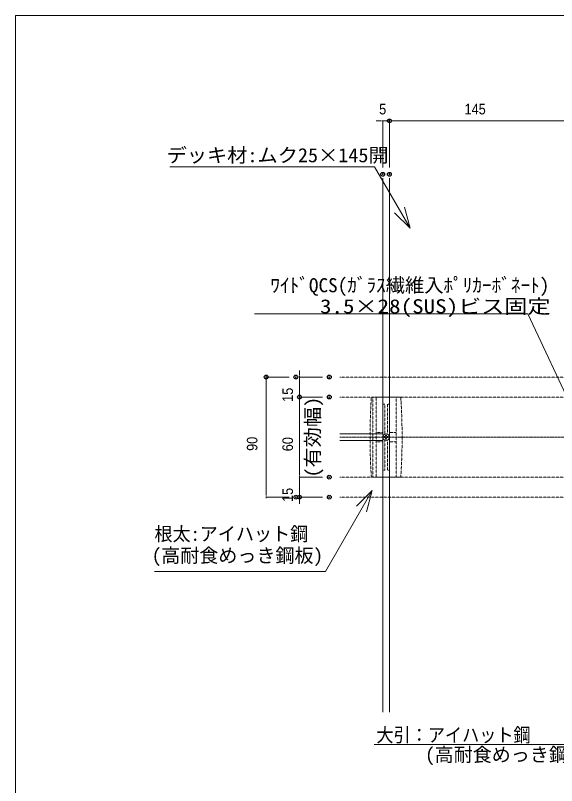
# Model space of a CAD drawing. Units: millimetres, scale not verified. Extents: x -12715 to 12220, y -3398 to 4210.
# Drawn here: x 419 to 824, y 3019 to 3596 of the extents above; entities that cross this region are included whole.
import ezdxf
from ezdxf.enums import TextEntityAlignment as Align

# ---------------------------------------------------------------- set-up
doc = ezdxf.new("R2010")
doc.units = ezdxf.units.MM
doc.header["$LTSCALE"] = 5.7
doc.header["$PDMODE"] = 32
doc.header["$PDSIZE"] = 2.85
doc.linetypes.add('CHAIN1', pattern=[8, 5, -1, 1, -1])
doc.linetypes.add('DASHED1', pattern=[1.8, 1.2, -0.6])
for name, color, linetype, lineweight in [('0-0_図枠', 7, 'Continuous', 9), ('0-1_デッキ', 7, 'Continuous', 9), ('0-2_文字', 4, 'Continuous', 9), ('0-3_寸法', 7, 'Continuous', 9), ('0-5_根太', 4, 'Continuous', 9), ('0-7_0', 7, 'Continuous', 9), ('0-A_WQCS', 4, 'Continuous', 9)]:
    doc.layers.add(name, color=color, linetype=linetype, lineweight=lineweight)
doc.layers.add('0-8_DEFPOINTS', color=7, linetype='Continuous')
doc.styles.add('Osaka', font='')
doc.styles.add('ＭＳ ゴシック', font='')
doc.styles.get('Osaka').set_extended_font_data('Osaka')
doc.styles.get('ＭＳ ゴシック').set_extended_font_data('MS Gothic')

# ---------------------------------------------------------------- blocks, each defined once
blk = doc.blocks.new('_DOT')
at = {"layer": '0-7_0'}
for p, q in [((-20, 0), (-40, 0)), ((-10, 0), (10, 0))]:
    blk.add_line(p, q, dxfattribs=at)
blk = doc.blocks.new('グループ-181-1')
at = {"layer": '0-5_根太', "linetype": 'DASHED1'}
for p, q in [((15772.1, 16198.7), (36948.2, 16198.7)), ((15772.1, 15598.7), (36948.2, 15598.7)), ((15772.1, 13198.7), (36948.2, 13198.7)), ((15772.1, 12598.7), (36948.2, 12598.7))]:
    blk.add_line(p, q, dxfattribs=at)
at = {"layer": '0-5_根太', "linetype": 'CHAIN1'}
blk.add_line((15772.1, 14398.7), (38654.6, 14398.7), dxfattribs=at)
blk = doc.blocks.new('シンボル-24')
at = {"layer": '0-2_文字', "style": 'ＭＳ ゴシック', "width": 0.9}
blk.add_text('大引：アイハット鋼', height=417.9, dxfattribs=at).set_placement((-2575.2, -305.6), align=Align.BOTTOM_LEFT)
at = {"layer": '0-2_文字', "style": 'ＭＳ ゴシック'}
blk.add_text('\u3000\u3000 (高耐食めっき鋼板)', height=417.9, dxfattribs=at).set_placement((-2540, -894), align=Align.BOTTOM_LEFT)
blk = doc.blocks.new('シンボル-23')
at = {"layer": '0-2_文字', "style": 'ＭＳ ゴシック', "width": 0.95}
blk.add_text('根太:アイハット鋼', height=417.9, dxfattribs=at).set_placement((-1232, 430.3), align=Align.BOTTOM_LEFT)
at = {"layer": '0-2_文字', "style": 'ＭＳ ゴシック'}
blk.add_text('(高耐食めっき鋼板)', height=417.9, dxfattribs=at).set_placement((-1314.7, -217.8), align=Align.BOTTOM_LEFT)
blk = doc.blocks.new('グループ-321-1')
at = {"layer": '0-A_WQCS'}
blk.add_line((16, -39.2), (16, -62.5), dxfattribs=at)
for points in [[(-39.2, -16), (-62.5, -16), (-62.5, 16), (-39.2, 16)], [(-16, 39.3), (-16, 62.5), (16, 62.5), (16, 39.3)], [(39.2, 16), (62.5, 16), (62.5, -16), (39.2, -16)], [(16, -62.5), (-16, -62.5), (-16, -39.2)]]:
    blk.add_lwpolyline(points, dxfattribs=at)
blk.add_circle((0, 0), 100, dxfattribs=at)
for centre, start, end in [((-39.2, 39.3), 270, 0), ((39.2, 39.3), 180, 270), ((-39.2, -39.2), 0, 90), ((39.2, -39.2), 90, 180)]:
    blk.add_arc(centre, 23.2, start, end, dxfattribs=at)
blk = doc.blocks.new('グループ-322-1')
at = {"layer": '0-A_WQCS'}
blk.add_blockref('グループ-321-1', (0, 0), dxfattribs=at)
blk = doc.blocks.new('グループ-323-1')
at = {"layer": '0-A_WQCS', "linetype": 'DASHED1'}
for p, q in [((440, 1200), (-440, 1200)), ((-400, 1193.3), (-400, -1193.3)), ((-299.7, 1200), (-299.7, -1200)), ((-99.7, 1200), (-99.7, 29.8)), ((99.7, 29.8), (99.7, 1200)), ((299.7, -1200), (299.7, 1200)), ((-99.7, 988.4), (-40, 988.4)), ((-40, 96), (-40, 988.4)), ((40, 988.4), (40, 96)), ((40, 988.4), (99.7, 988.4)), ((-99.7, 140), (-299.7, 140)), ((99.7, 140), (299.7, 140)), ((-99.7, -140), (-299.7, -140)), ((-99.7, -29.8), (-99.7, -1200)), ((-40, -988.4), (-40, -96)), ((40, -96), (40, -988.4)), ((99.7, -1200), (99.7, -29.8)), ((99.7, -140), (299.7, -140)), ((-40, -988.4), (-99.7, -988.4)), ((99.7, -988.4), (40, -988.4)), ((440, -1200), (-440, -1200))]:
    blk.add_line(p, q, dxfattribs=at)
at = {"layer": '0-A_WQCS'}
for p, q in [((-99.7, 1200), (100.3, 1200)), ((100.3, -1200), (-99.7, -1200))]:
    blk.add_line(p, q, dxfattribs=at)
at = {"layer": '0-A_WQCS', "linetype": 'DASHED1'}
for centre, start, end in [((17540, 0), 176.1817, 183.8183), ((-17540, 0), 0, 3.8183), ((-17540, 0), 356.1817, 0)]:
    blk.add_arc(centre, 18020, start, end, dxfattribs=at)
at = {"layer": '0-A_WQCS'}
blk.add_blockref('グループ-322-1', (0, 0), dxfattribs=at)
blk = doc.blocks.new('グループ-324-1')
at = {"layer": '0-A_WQCS'}
blk.add_blockref('グループ-323-1', (0, 0), dxfattribs=at)
blk = doc.blocks.new('WQCS2016平')
at = {"layer": '0-A_WQCS'}
blk.add_blockref('グループ-324-1', (0, 0), dxfattribs=at)

msp = doc.modelspace()

# ---------------------------------------------------------------- linework, layer by layer
at = {"layer": '0-0_図枠', "color": 5}
msp.add_lwpolyline([(418.984, 3595.811), (2418.984, 3595.811), (2418.984, 2295.811), (418.984, 2295.811)], close=True, dxfattribs=at)
at = {"layer": '0-1_デッキ'}
for p, q in [((693.894, 3282.468), (693.894, 3473.859)), ((698.894, 3073.859), (698.894, 3473.859)), ((661.889, 3282.468), (693.894, 3282.468)), ((693.894, 3277.468), (661.889, 3277.468)), ((693.894, 3073.859), (693.894, 3277.468))]:
    msp.add_line(p, q, dxfattribs=at)
at = {"layer": '0-2_文字'}
for p, q in [((687.758, 3482.455), (534.465, 3482.455)), ((687.758, 3482.455), (714.343, 3436.41)), ((802.485, 3372.186), (597.873, 3372.186)), ((802.485, 3372.186), (839.817, 3292.467)), ((651.043, 3179.416), (685.952, 3239.882)), ((651.043, 3179.416), (523.077, 3179.416)), ((853.748, 3049.634), (687.363, 3049.634))]:
    msp.add_line(p, q, dxfattribs=at)
for points in [[(710.089, 3452.285), (714.343, 3436.41), (702.721, 3448.031)], [(674.331, 3228.26), (685.952, 3239.882), (681.699, 3224.007)]]:
    msp.add_lwpolyline(points, dxfattribs=at)
at = {"layer": '0-3_寸法'}
for p, q in [((691.391, 3516.793), (688.887, 3516.793)), ((693.894, 3481.793), (693.894, 3516.793)), ((693.894, 3516.793), (698.894, 3516.793)), ((698.894, 3481.793), (698.894, 3516.793)), ((698.894, 3481.793), (698.894, 3516.793)), ((701.398, 3516.793), (841.391, 3516.793)), ((701.398, 3516.793), (703.902, 3516.793)), ((631.6, 3327.471), (631.6, 3329.975)), ((623.885, 3324.968), (606.6, 3324.968)), ((648.885, 3324.968), (631.6, 3324.968)), ((631.6, 3324.968), (631.6, 3309.968)), ((606.6, 3237.471), (606.6, 3322.464)), ((648.885, 3309.968), (631.6, 3309.968)), ((648.885, 3309.968), (631.6, 3309.968)), ((631.6, 3252.471), (631.6, 3307.464)), ((631.6, 3307.464), (631.6, 3304.96)), ((631.6, 3252.471), (631.6, 3254.975)), ((648.885, 3249.968), (631.6, 3249.968)), ((648.885, 3249.968), (631.6, 3249.968)), ((631.6, 3249.968), (631.6, 3234.968)), ((623.885, 3234.968), (606.6, 3234.968)), ((648.885, 3234.968), (631.6, 3234.968)), ((631.6, 3232.464), (631.6, 3229.96))]:
    msp.add_line(p, q, dxfattribs=at)
at = {"layer": '0-8_DEFPOINTS'}
for p in [(698.894, 3516.793), (693.894, 3476.793), (698.894, 3476.793), (606.6, 3324.968), (628.885, 3324.968), (653.885, 3324.968), (631.6, 3309.968), (653.885, 3309.968), (653.885, 3249.968), (628.885, 3234.968), (631.6, 3234.968), (653.885, 3234.968)]:
    msp.add_point(p, dxfattribs=at)

# ---------------------------------------------------------------- block references
at = {"layer": '0-2_文字', "xscale": 0.025, "yscale": 0.025}
for name, p in [('シンボル-23', (553.877, 3188.4)), ('シンボル-24', (753.537, 3056.171))]:
    msp.add_blockref(name, p, dxfattribs=at)
at = {"layer": '0-3_寸法', "xscale": 0.06259308, "yscale": 0.06259308}
msp.add_blockref('_DOT', (693.894, 3516.793), dxfattribs=at)
for p, rotation in [((698.894, 3516.793), 180), ((698.894, 3516.793), 180), ((606.6, 3324.968), 90), ((631.6, 3324.968), 270), ((631.6, 3309.968), 90), ((631.6, 3309.968), 90), ((631.6, 3249.968), 270), ((631.6, 3249.968), 270), ((606.6, 3234.968), 270), ((631.6, 3234.968), 90)]:
    msp.add_blockref('_DOT', p, dxfattribs=dict(at, rotation=rotation))
at = {"layer": '0-5_根太', "xscale": 0.025, "yscale": 0.025}
msp.add_blockref('グループ-181-1', (267.586, 2920), dxfattribs=at)
at = {"layer": '0-A_WQCS', "xscale": 0.025, "yscale": 0.025}
msp.add_blockref('WQCS2016平', (696.394, 3279.968), dxfattribs=at)

# ---------------------------------------------------------------- texts
at = {"layer": '0-2_文字', "style": 'ＭＳ ゴシック'}
for s, width, p in [('デッキ材:ムク25×145開', 1.05, (532.126, 3482.667)), ('3.5×28(SUS)ビス固定', 1.2, (646.92, 3369.497))]:
    msp.add_text(s, height=10.56, dxfattribs=dict(at, width=width)).set_placement(p, align=Align.BOTTOM_LEFT)
msp.add_text('ﾜｲﾄﾞQCS(ｶﾞﾗｽ繊維入ﾎﾟﾘｶｰﾎﾞﾈｰﾄ)', height=10.56, dxfattribs=at).set_placement((609.816, 3385.283), align=Align.BOTTOM_LEFT)
at = {"layer": '0-3_寸法', "style": 'Osaka', "width": 0.9}
for s, p in [('5', (691.223, 3519.293)), ('145', (755.106, 3519.293))]:
    msp.add_text(s, height=7.918, dxfattribs=at).set_placement(p, align=Align.BOTTOM_LEFT)
for s, p in [('15', (629.1, 3306.35)), ('90', (602.474, 3269.626)), ('60', (629.1, 3269.367)), ('15', (629.1, 3231.35))]:
    msp.add_text(s, height=7.918, rotation=90, dxfattribs=at).set_placement(p, align=Align.BOTTOM_LEFT)
at = {"layer": '0-3_寸法', "color": 4, "style": 'ＭＳ ゴシック', "width": 1.05}
msp.add_text('(有効幅)', height=10.56, rotation=90, dxfattribs=at).set_placement((649.853, 3249.677), align=Align.BOTTOM_LEFT)

doc.saveas('drawing.dxf')
